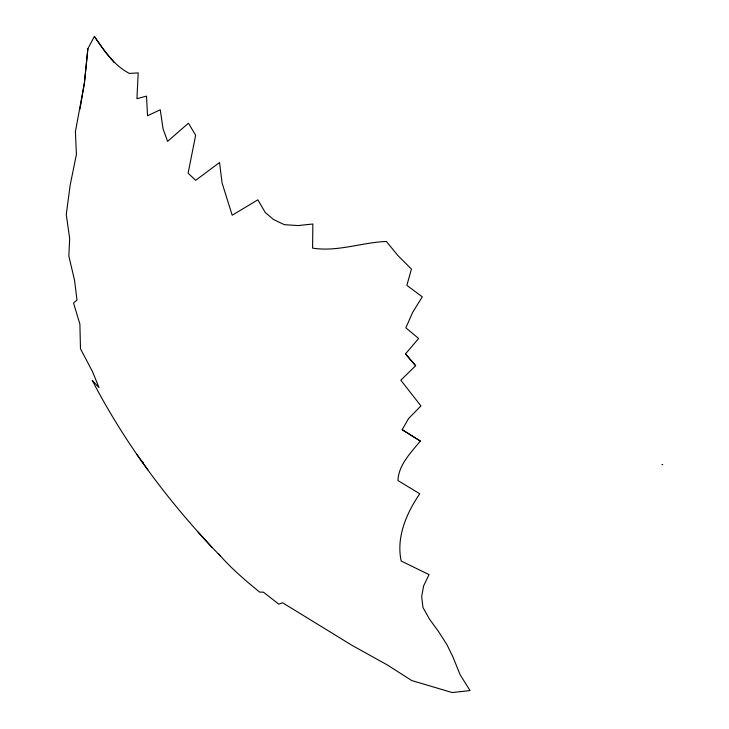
<?xml version="1.0" encoding="UTF-8"?>
<svg xmlns="http://www.w3.org/2000/svg" width="729" height="729" viewBox="0 0 729 729"><rect width="100%" height="100%" fill="white"/><g stroke="black" fill="none" stroke-linecap="round" stroke-linejoin="round"><path stroke-width="1.09" d="M218.673 553.876C230.792 568.146 245.172 580.238 259.606 592.076L263.442 592.194L278.833 604.168L282.579 602.755L352.362 645.557L387.4 664.985L411.675 680.531L452.244 692.55L470.041 690.563L460.19 674.863L452.7 656.446L446.959 644.737L438.63 631.697L429.399 619.021L422.975 607.476L421.681 596.586L423.604 585.943L429.035 574.616L401.169 561.002C396.093 537.191 406.445 513.243 419.758 493.788L397.916 480.539C398.681 464.71 410.874 452.682 420.341 441.054L402.162 429.691L408.568 418.546L420.934 405.916L400.822 380.21L415.639 365.703L405.497 353.902L418.628 338.484L405.853 327.795L412.65 312.386L422.282 296.84L406.864 285.358L411.438 269.092L397.952 255.597L386.388 241.454C361.675 242.429 337.399 252.125 312.586 248.115L312.85 223.994L298.106 225.571L284.301 224.669L273.475 219.493L265.247 212.485L257.875 199.837L232.187 215.228L222.099 183.034L219.538 162.531L195.673 180.309L188.109 173.21L195.645 135.248L188.447 123.192L167.579 141.362L163.068 128.905L160.252 109.769L147.55 115.783L146.502 96.128L136.934 98.707L138.191 72.909L129.37 73.419C113.888 65.4 103.974 50.483 94.369 36.45L87.872 48.679L84.418 82.96L75.415 131.612L76.408 154.42L70.184 185.057L66.257 214.599L69.674 238.492L68.836 256.079L74.522 280.091L76.992 300.011L73.538 303.009L79.889 324.068L80.472 348.717L92.547 371.708L99.035 387.673L92.246 380.365C125.68 444.872 169.866 503.566 220.176 555.853M87.872 48.679L84.418 82.96L79.962 109.14M662.743 464.501L661.932 464.701M402.162 429.691L420.341 441.054M198.124 532.134L211.829 547.26M141.107 460.4L143.267 462.787M405.497 353.902L415.639 365.703M114.28 62.594L104.858 51.267L94.369 36.45M136.934 454.477L147.777 469.813"/></g></svg>
